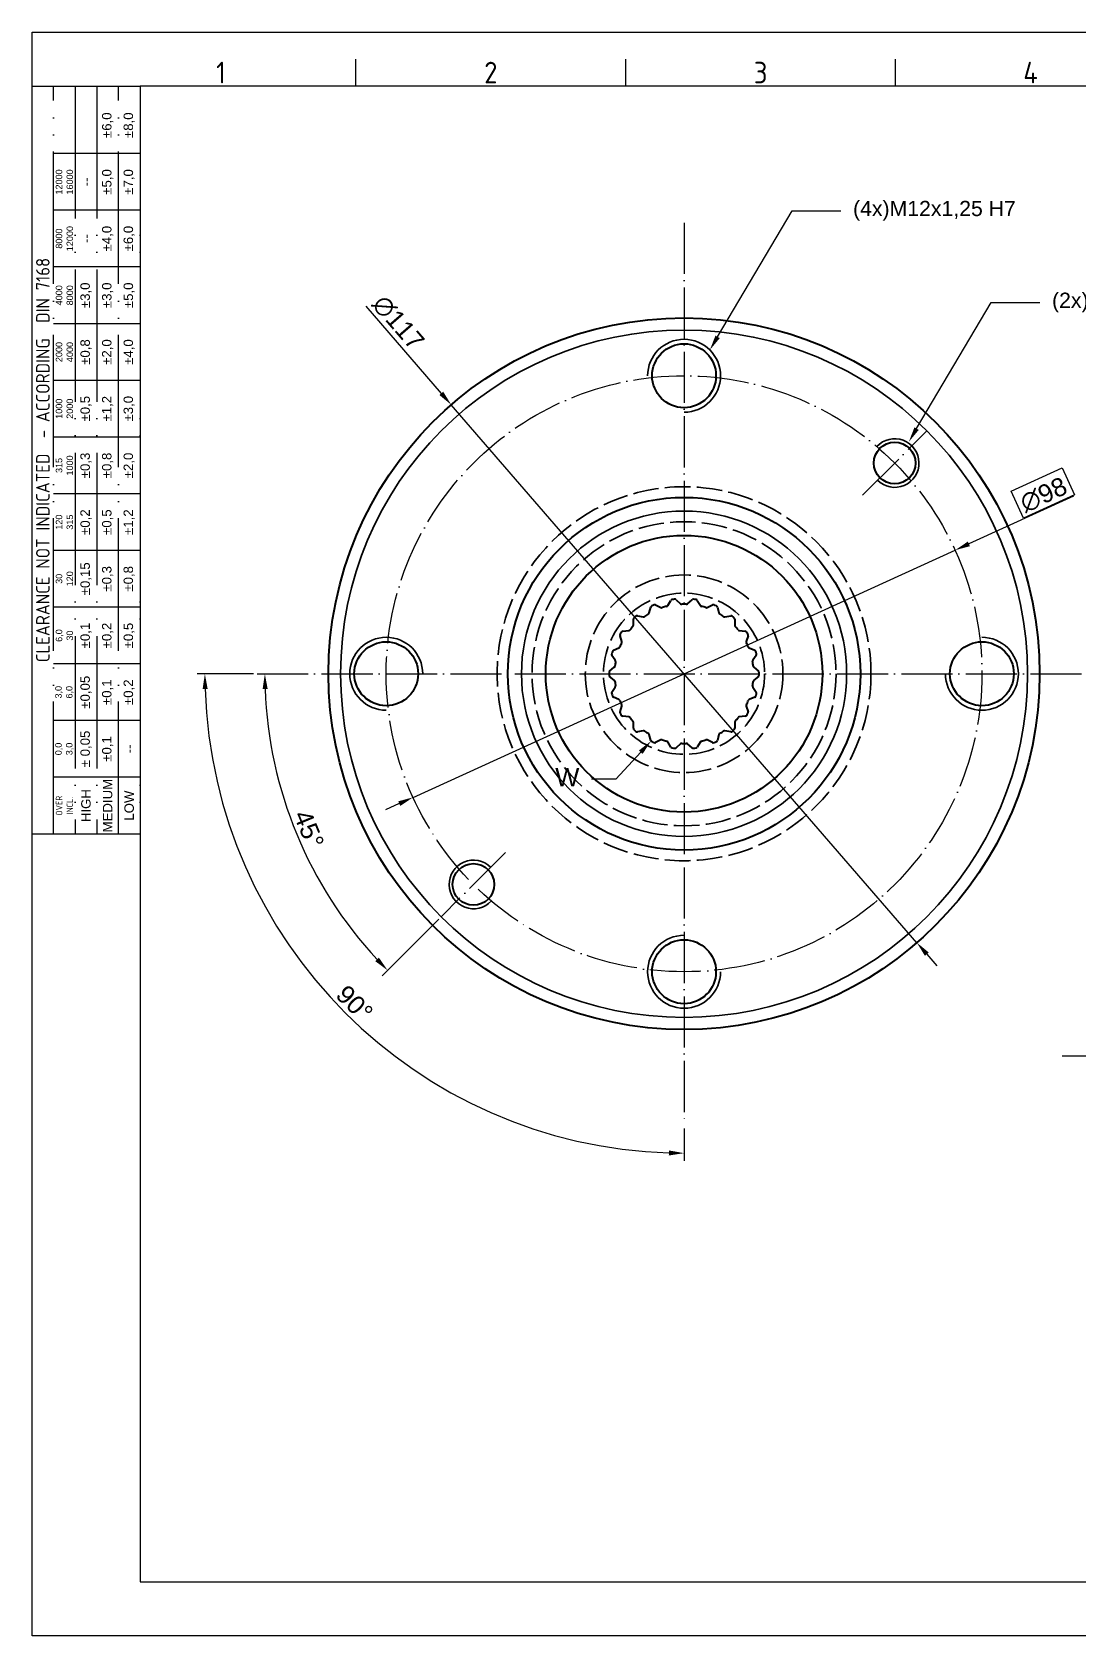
# Model space of a CAD drawing. Header units: millimetres. Extents: x 2626 to 2999, y 1108 to 1371.
# Drawn here: x 2625.9 to 2798.1, y 1107.7 to 1371.4 of the extents above; entities that cross this region are included whole.
import ezdxf
from ezdxf import colors
from ezdxf.entities.mleader import LeaderData, LeaderLine
from ezdxf.enums import TextEntityAlignment as Align
from ezdxf.math import Vec2, Vec3

# ---------------------------------------------------------------- set-up
doc = ezdxf.new("R2010")
doc.units = ezdxf.units.MM
for name, pattern in [('ACAD_ISO02W100', [15, 12, -3]), ('ACAD_ISO04W100', [30, 24, -3, 0, -3]), ('ACAD_ISO05W100', [33, 24, -3, 0, -3, 0, -3])]:
    doc.linetypes.add(name, pattern=pattern)
for name, color, linetype, lineweight in [('AM_0', 7, 'Continuous', 40), ('AM_4', 1, 'ACAD_ISO04W100', 25), ('AM_5', 3, 'Continuous', 25), ('AM_7', 4, 'Continuous', 35), ('AM_8', 40, 'ACAD_ISO02W100', 35), ('AM_BOR', 2, 'ACAD_ISO05W100', 35)]:
    doc.layers.add(name, color=color, linetype=linetype, lineweight=lineweight)
doc.styles.add('ACISOTS', font='isocp.shx', dxfattribs={"height": 1})
doc.styles.get("Standard").update_dxf_attribs({"font": 'arial.ttf'})
doc.dimstyles.new('ISO-25', dxfattribs={"dimtxt": 3, "dimasz": 2.5, "dimexe": 1.25, "dimexo": 0.625, "dimtad": 1, "dimtxsty": 'Standard', "dimcen": 2.5, "dimadec": 0, "dimazin": 0, "dimtfac": 1, "dimtmove": 0, "dimatfit": 3, "dimfxl": 1, "dimarcsym": 0})

# ---------------------------------------------------------------- blocks, each defined once
blk = doc.blocks.new('A3 ZTL')
for p, q in [((19.57, 280.82), (19.57, 9.78)), ((401.17, 280.82), (19.57, 280.82)), ((19.57, 9.78), (401.17, 9.78))]:
    blk.add_line(p, q)
at = {"layer": 'AM_BOR', "color": 135, "linetype": 'Continuous', "lineweight": 25}
for p, q in [((0, 0), (0, 290.61)), ((0, 290.61), (410.96, 290.61)), ((410.96, 0), (0, 0))]:
    blk.add_line(p, q, dxfattribs=at)
at = {"layer": 'AM_BOR', "color": 135, "lineweight": 25}
for p, q in [((58.71, 280.82), (58.71, 285.71)), ((107.63, 280.82), (107.63, 285.71)), ((156.56, 280.82), (156.56, 285.71)), ((3.91, 145.3), (3.91, 280.82)), ((7.83, 280.82), (7.83, 145.3)), ((11.74, 280.82), (11.74, 145.3)), ((15.66, 145.3), (15.66, 280.82)), ((19.57, 268.59), (3.91, 268.59)), ((19.57, 258.32), (3.91, 258.32)), ((19.57, 248.04), (3.91, 248.04)), ((19.57, 237.77), (3.91, 237.77)), ((19.57, 227.5), (3.91, 227.5)), ((19.57, 217.22), (3.91, 217.22)), ((19.57, 206.95), (3.91, 206.95)), ((19.57, 196.67), (3.91, 196.67)), ((19.57, 186.4), (3.91, 186.4)), ((19.57, 176.13), (3.91, 176.13)), ((19.57, 165.85), (3.91, 165.85)), ((19.57, 155.58), (3.91, 155.58))]:
    blk.add_line(p, q, dxfattribs=at)
blk.add_lwpolyline([(19.57, 145.3), (0, 145.3), (0, 280.82), (19.57, 280.82)], close=True, dxfattribs=at)
at = {"layer": 'AM_BOR', "color": 135, "lineweight": 25, "style": 'ACISOTS'}
for s, p in [('1', (34.25, 283.27)), ('2', (83.17, 283.27)), ('3', (132.09, 283.27)), ('4', (181.02, 283.27))]:
    blk.add_text(s, height=3.91, dxfattribs=at).set_placement(p, align=Align.MIDDLE)
at = {"layer": 'AM_BOR', "color": 135, "lineweight": 25, "attachment_point": 5, "rotation": 90}
for s, insert, char_height, width in [('±6,0', (13.7, 273.73), 1.712, 10.274), ('±8,0', (17.61, 273.73), 1.712, 10.274), ('12000\\P16000', (5.87, 263.45), 1.174, 10.274), ('±5,0', (13.7, 263.45), 1.712, 10.274), ('±7,0', (17.61, 263.45), 1.712, 10.274), ('--', (9.78, 263.45), 1.712, 10.274), ('8000\\P12000', (5.87, 253.18), 1.174, 10.274), ('--', (9.78, 253.18), 1.712, 10.274), ('±4,0', (13.7, 253.18), 1.712, 10.274), ('±6,0', (17.61, 253.18), 1.712, 10.274), ('{\\Fisocp.shx|c0;CLEARANCE NOT INDICATED  - ACCORDING  DIN 7168}', (1.96, 213.06), 2.4462, 135.5186), ('4000\\P8000', (5.87, 242.91), 1.174, 10.274), ('±3,0', (9.78, 242.91), 1.712, 10.274), ('±3,0', (13.7, 242.91), 1.712, 10.274), ('±5,0', (17.61, 242.91), 1.712, 10.274), ('2000\\P4000', (5.87, 232.63), 1.174, 10.274), ('±0,8', (9.78, 232.63), 1.712, 10.274), ('±2,0', (13.7, 232.63), 1.712, 10.274), ('±4,0', (17.61, 232.63), 1.712, 10.274), ('1000\\P2000', (5.87, 222.36), 1.174, 10.274), ('±0,5', (9.78, 222.36), 1.712, 10.274), ('±1,2', (13.7, 222.36), 1.712, 10.274), ('±3,0', (17.61, 222.36), 1.712, 10.274), ('315\\P1000', (5.87, 212.08), 1.174, 10.274), ('±0,3', (9.78, 212.08), 1.712, 10.274), ('±0,8', (13.7, 212.08), 1.712, 10.274), ('±2,0', (17.61, 212.08), 1.712, 10.274), ('±0,2', (9.78, 201.81), 1.712, 10.274), ('±0,5', (13.7, 201.81), 1.712, 10.274), ('±1,2', (17.61, 201.81), 1.712, 10.274), ('120\\P315', (5.87, 201.81), 1.174, 10.274), ('30\\P120', (5.87, 191.54), 1.174, 10.274), ('±0,15', (9.78, 191.54), 1.712, 10.274), ('±0,3', (13.7, 191.54), 1.712, 10.274), ('±0,8', (17.61, 191.54), 1.712, 10.274), ('±0,1', (9.78, 181.26), 1.712, 10.274), ('±0,2', (13.7, 181.26), 1.712, 10.274), ('±0,5', (17.61, 181.26), 1.712, 10.274), ('6,0\\P30', (5.87, 181.26), 1.174, 10.274), ('3,0\\P6,0', (5.87, 170.99), 1.174, 10.274), ('±0,05', (9.78, 170.99), 1.712, 10.274), ('±0,1', (13.7, 170.99), 1.712, 10.274), ('±0,2', (17.61, 170.99), 1.712, 10.274), ('± 0,05', (9.78, 160.71), 1.712, 10.274), ('\\pt4.69206;±0,1', (13.7, 160.71), 1.7123, 10.274), ('0,0\\P3,0', (5.87, 160.71), 1.174, 10.274), ('--', (17.61, 160.71), 1.712, 10.274), ('MEDIUM', (13.7, 150.44), 1.712, 10.274), ('{\\Fisocp.shx|c0;OVER\\PINCL.}', (5.87, 150.44), 1.1742, 10.274), ('HIGH', (9.78, 150.44), 1.712, 10.274), ('LOW', (17.61, 150.44), 1.712, 10.274)]:
    blk.add_mtext(s, dxfattribs=dict(at, insert=insert, char_height=char_height, width=width))
blk = doc.blocks.new('*D13')
at = {"layer": 'AM_5', "color": 0, "lineweight": -2}
for p, q in [((2680.8, 1326.35), (2693.23, 1312.01)), ((2771.47, 1221.68), (2694.87, 1310.12)), ((2773.11, 1219.79), (2774.74, 1217.9))]:
    blk.add_line(p, q, dxfattribs=at)
at = {"layer": 'AM_5', "color": 0}
for points in [[(2693.54, 1312.28), (2692.91, 1311.74), (2694.87, 1310.12)], [(2773.42, 1220.07), (2772.79, 1219.52), (2771.47, 1221.68)]]:
    blk.add_solid(points, dxfattribs=at)
at = {"layer": 'Defpoints', "color": 0}
for p in [(2694.87, 1310.12), (2771.47, 1221.68)]:
    blk.add_point(p, dxfattribs=at)
at = {"layer": 'AM_5', "color": 0, "insert": (2686.14, 1323.61), "char_height": 3, "attachment_point": 5, "rotation": 310.9002}
blk.add_mtext('∅117', dxfattribs=at)
blk = doc.blocks.new('*D25')
at = {"layer": 'AM_5', "color": 0, "lineweight": -2}
for p, q in [((2797.26, 1295.11), (2780.03, 1287.26)), ((2688.58, 1245.58), (2777.76, 1286.22)), ((2686.3, 1244.54), (2684.03, 1243.51))]:
    blk.add_line(p, q, dxfattribs=at)
at = {"layer": 'AM_5', "color": 0}
for points in [[(2779.86, 1287.64), (2780.2, 1286.88), (2777.76, 1286.22)], [(2686.13, 1244.92), (2686.48, 1244.17), (2688.58, 1245.58)]]:
    blk.add_solid(points, dxfattribs=at)
at = {"layer": 'Defpoints', "color": 0}
for p in [(2777.76, 1286.22), (2688.58, 1245.58)]:
    blk.add_point(p, dxfattribs=at)
at = {"layer": 'AM_5', "color": 0, "insert": (2792.32, 1295.32), "char_height": 3, "attachment_point": 5, "rotation": 24.5004}
blk.add_mtext('∅98', dxfattribs=at)
blk = doc.blocks.new('*D43')
at = {"layer": 'AM_5', "color": 0, "lineweight": -2}
blk.add_line((2692.8, 1225.54), (2683.52, 1216.25), dxfattribs=at)
blk.add_arc((2733.17, 1265.9), 68.97, 182.077, 222.923, dxfattribs=at)
at = {"layer": 'AM_5', "color": 0}
for points in [[(2663.83, 1263.39), (2664.66, 1263.41), (2664.2, 1265.9)], [(2682.96, 1219.22), (2682.36, 1218.64), (2684.4, 1217.13)]]:
    blk.add_solid(points, dxfattribs=at)
at = {"layer": 'Defpoints', "color": 0}
for p in [(2662.94, 1265.9), (2974.32, 1265.9), (2666.55, 1248.05), (2703.79, 1236.53), (2693.24, 1225.98)]:
    blk.add_point(p, dxfattribs=at)
at = {"layer": 'AM_5', "color": 0, "insert": (2671.44, 1240.33), "char_height": 3, "attachment_point": 5, "rotation": 292.5}
blk.add_mtext('45°', dxfattribs=at)
blk = doc.blocks.new('*D44')
at = {"layer": 'AM_5', "color": 0, "lineweight": -2}
for p, q in [((2662.31, 1265.9), (2653.08, 1265.9)), ((2733.17, 1191.14), (2733.17, 1185.82))]:
    blk.add_line(p, q, dxfattribs=at)
blk.add_arc((2733.17, 1265.9), 78.83, 181.8171, 268.1829, dxfattribs=at)
at = {"layer": 'AM_5', "color": 0}
for points in [[(2653.96, 1263.39), (2654.79, 1263.41), (2654.33, 1265.9)], [(2730.67, 1187.52), (2730.66, 1186.69), (2733.17, 1187.07)]]:
    blk.add_solid(points, dxfattribs=at)
at = {"layer": 'Defpoints', "color": 0}
for p in [(2733.17, 1340.04), (2662.94, 1265.9), (2974.32, 1265.9), (2664.9, 1226.48), (2733.17, 1191.76)]:
    blk.add_point(p, dxfattribs=at)
at = {"layer": 'AM_5', "color": 0, "insert": (2678.95, 1211.68), "char_height": 3, "attachment_point": 5, "rotation": 315}
blk.add_mtext('90°', dxfattribs=at)

msp = doc.modelspace()

# ---------------------------------------------------------------- linework, layer by layer
at = {"layer": 'AM_0'}
for p, q in [((2727.426, 1275.906), (2727.685, 1276.854)), ((2728.481, 1277.217), (2729.366, 1276.792)), ((2730.477, 1277.119), (2730.993, 1277.955)), ((2731.859, 1278.079), (2732.589, 1277.422)), ((2733.746, 1277.422), (2734.477, 1278.079)), ((2735.343, 1277.955), (2735.858, 1277.119)), ((2736.969, 1276.792), (2737.854, 1277.217)), ((2738.65, 1276.854), (2738.909, 1275.906)), ((2724.84, 1273.883), (2724.821, 1274.865)), ((2725.482, 1275.438), (2726.452, 1275.28)), ((2739.883, 1275.28), (2740.853, 1275.438)), ((2741.514, 1274.865), (2741.495, 1273.883)), ((2722.928, 1271.214), (2722.634, 1272.151)), ((2723.107, 1272.887), (2724.082, 1273.008)), ((2742.254, 1273.008), (2743.228, 1272.887)), ((2743.701, 1272.151), (2743.407, 1271.214)), ((2721.846, 1268.114), (2721.3, 1268.93)), ((2721.546, 1269.77), (2722.447, 1270.161)), ((2743.888, 1270.161), (2744.789, 1269.77)), ((2745.035, 1268.93), (2744.489, 1268.114)), ((2720.927, 1266.339), (2721.682, 1266.968)), ((2744.654, 1266.968), (2745.408, 1266.339)), ((2721.682, 1264.835), (2720.927, 1265.464)), ((2721.3, 1262.873), (2721.846, 1263.689)), ((2744.489, 1263.689), (2745.035, 1262.873)), ((2745.408, 1265.464), (2744.654, 1264.835)), ((2722.447, 1261.642), (2721.546, 1262.033)), ((2744.789, 1262.033), (2743.888, 1261.642)), ((2722.634, 1259.652), (2722.928, 1260.589)), ((2724.082, 1258.794), (2723.107, 1258.916)), ((2743.228, 1258.916), (2742.254, 1258.794)), ((2743.407, 1260.589), (2743.701, 1259.652)), ((2724.821, 1256.937), (2724.84, 1257.919)), ((2726.452, 1256.522), (2725.482, 1256.364)), ((2727.685, 1254.949), (2727.426, 1255.896)), ((2738.909, 1255.896), (2738.65, 1254.949)), ((2740.853, 1256.364), (2739.883, 1256.522)), ((2741.495, 1257.919), (2741.514, 1256.937)), ((2729.366, 1255.01), (2728.481, 1254.585)), ((2730.993, 1253.848), (2730.477, 1254.684)), ((2732.589, 1254.38), (2731.859, 1253.723)), ((2734.477, 1253.723), (2733.746, 1254.38)), ((2735.858, 1254.684), (2735.343, 1253.848)), ((2737.854, 1254.585), (2736.969, 1255.01))]:
    msp.add_line(p, q, dxfattribs=at)
for radius in [58.5, 29, 22.75]:
    msp.add_circle((2733.168, 1265.901), radius, dxfattribs=at)
at = {"layer": 'AM_0', "color": 1}
for centre, radius in [((2733.168, 1314.901), 5.25), ((2767.816, 1300.55), 3.425), ((2684.168, 1265.901), 5.25), ((2782.168, 1265.901), 5.25), ((2698.519, 1231.253), 3.425), ((2733.168, 1216.901), 5.25)]:
    msp.add_circle(centre, radius, dxfattribs=at)
at = {"layer": 'AM_0'}
for centre, radius, start, end in [((2727.974, 1276.775), 0.3, 115.5303, 164.71449), ((2733.168, 1265.901), 12.35, 113.56061, 115.5303), ((2728.351, 1276.947), 0.3, 64.37642, 113.56061), ((2729.496, 1277.063), 0.3, 244.37642, 288.20775), ((2733.168, 1265.901), 11.45, 104.51953, 108.20775), ((2730.222, 1277.276), 0.3, 284.51953, 328.35085), ((2731.248, 1277.797), 0.3, 99.16666, 148.35085), ((2733.168, 1265.901), 12.35, 97.19697, 99.16666), ((2731.658, 1277.856), 0.3, 48.01279, 97.19697), ((2732.789, 1277.645), 0.3, 228.01279, 271.84411), ((2733.168, 1265.901), 11.45, 88.15589, 91.84411), ((2733.546, 1277.645), 0.3, 268.15589, 311.98721), ((2734.677, 1277.856), 0.3, 82.80303, 131.98721), ((2733.168, 1265.901), 12.35, 80.83334, 82.80303), ((2735.087, 1277.797), 0.3, 31.64915, 80.83334), ((2736.113, 1277.276), 0.3, 211.64915, 255.48047), ((2733.168, 1265.901), 11.45, 71.79225, 75.48047), ((2736.839, 1277.063), 0.3, 251.79225, 295.62358), ((2737.984, 1276.947), 0.3, 66.43939, 115.62358), ((2733.168, 1265.901), 12.35, 64.4697, 66.43939), ((2738.361, 1276.775), 0.3, 15.28551, 64.4697), ((2724.54, 1273.878), 0.3, 317.2468, 1.07812), ((2725.121, 1274.871), 0.3, 131.89394, 181.07812), ((2733.168, 1265.901), 12.35, 129.92425, 131.89394), ((2725.434, 1275.142), 0.3, 80.74006, 129.92425), ((2726.5, 1275.576), 0.3, 260.74006, 304.57138), ((2733.168, 1265.901), 11.45, 120.88316, 124.57138), ((2727.136, 1275.985), 0.3, 300.88316, 344.71449), ((2739.199, 1275.985), 0.3, 195.28551, 239.11684), ((2733.168, 1265.901), 11.45, 55.42862, 59.11684), ((2739.835, 1275.576), 0.3, 235.42862, 279.25994), ((2740.901, 1275.142), 0.3, 50.07575, 99.25994), ((2733.168, 1265.901), 12.35, 48.10606, 50.07575), ((2741.214, 1274.871), 0.3, 358.92188, 48.10606), ((2741.795, 1273.878), 0.3, 178.92188, 222.7532), ((2722.92, 1272.241), 0.3, 148.25757, 197.44176), ((2733.168, 1265.901), 12.35, 146.28788, 148.25757), ((2723.144, 1272.589), 0.3, 97.1037, 146.28788), ((2722.642, 1271.124), 0.3, 333.61044, 17.44176), ((2724.044, 1273.306), 0.3, 277.1037, 320.93502), ((2733.168, 1265.901), 11.45, 137.2468, 140.93502), ((2733.168, 1265.901), 11.45, 39.06498, 42.7532), ((2742.291, 1273.306), 0.3, 219.06498, 262.8963), ((2743.191, 1272.589), 0.3, 33.71212, 82.8963), ((2743.693, 1271.124), 0.3, 162.55824, 206.38956), ((2733.168, 1265.901), 12.35, 31.74243, 33.71212), ((2743.415, 1272.241), 0.3, 342.55824, 31.74243), ((2721.549, 1269.097), 0.3, 164.62121, 213.80539), ((2733.168, 1265.901), 12.35, 162.65152, 164.62121), ((2721.666, 1269.494), 0.3, 113.46733, 162.65152), ((2722.328, 1270.436), 0.3, 293.46733, 337.29865), ((2733.168, 1265.901), 11.45, 153.61044, 157.29865), ((2733.168, 1265.901), 11.45, 22.70135, 26.38956), ((2744.007, 1270.436), 0.3, 202.70135, 246.53267), ((2744.669, 1269.494), 0.3, 17.34848, 66.53267), ((2733.168, 1265.901), 12.35, 15.37879, 17.34848), ((2744.786, 1269.097), 0.3, 326.19461, 15.37879), ((2733.168, 1265.901), 12.35, 179.01516, 180.98484), ((2721.119, 1266.108), 0.3, 129.83097, 179.01516), ((2721.489, 1267.198), 0.3, 309.83097, 353.66229), ((2733.168, 1265.901), 11.45, 169.97407, 173.66229), ((2721.597, 1267.947), 0.3, 349.97407, 33.80539), ((2744.738, 1267.947), 0.3, 146.19461, 190.02593), ((2733.168, 1265.901), 11.45, 6.33771, 10.02593), ((2744.846, 1267.198), 0.3, 186.33771, 230.16903), ((2745.216, 1266.108), 0.3, 0.98484, 50.16903), ((2733.168, 1265.901), 12.35, 359.01516, 0.98484), ((2721.119, 1265.694), 0.3, 180.98484, 230.16903), ((2721.489, 1264.604), 0.3, 6.33771, 50.16903), ((2733.168, 1265.901), 11.45, 186.33771, 190.02593), ((2721.597, 1263.856), 0.3, 326.19461, 10.02593), ((2744.738, 1263.856), 0.3, 169.97407, 213.80539), ((2733.168, 1265.901), 11.45, 349.97407, 353.66229), ((2744.846, 1264.604), 0.3, 129.83097, 173.66229), ((2745.216, 1265.694), 0.3, 309.83097, 359.01516), ((2721.549, 1262.706), 0.3, 146.19461, 195.37879), ((2733.168, 1265.901), 12.35, 195.37879, 197.34848), ((2721.666, 1262.308), 0.3, 197.34848, 246.53267), ((2722.328, 1261.367), 0.3, 22.70135, 66.53267), ((2733.168, 1265.901), 11.45, 202.70135, 206.38956), ((2722.642, 1260.679), 0.3, 342.55824, 26.38956), ((2743.693, 1260.679), 0.3, 153.61044, 197.44176), ((2733.168, 1265.901), 11.45, 333.61044, 337.29865), ((2744.007, 1261.367), 0.3, 113.46733, 157.29865), ((2744.669, 1262.308), 0.3, 293.46733, 342.65152), ((2733.168, 1265.901), 12.35, 342.65152, 344.62121), ((2744.786, 1262.706), 0.3, 344.62121, 33.80539), ((2722.92, 1259.562), 0.3, 162.55824, 211.74243), ((2733.168, 1265.901), 12.35, 211.74243, 213.71212), ((2723.144, 1259.213), 0.3, 213.71212, 262.8963), ((2724.044, 1258.496), 0.3, 39.06498, 82.8963), ((2733.168, 1265.901), 11.45, 219.06498, 222.7532), ((2724.54, 1257.925), 0.3, 358.92188, 42.7532), ((2741.795, 1257.925), 0.3, 137.2468, 181.07812), ((2733.168, 1265.901), 11.45, 317.2468, 320.93502), ((2742.291, 1258.496), 0.3, 97.1037, 140.93502), ((2743.191, 1259.213), 0.3, 277.1037, 326.28788), ((2733.168, 1265.901), 12.35, 326.28788, 328.25757), ((2743.415, 1259.562), 0.3, 328.25757, 17.44176), ((2725.121, 1256.931), 0.3, 178.92188, 228.10606), ((2733.168, 1265.901), 12.35, 228.10606, 230.07575), ((2725.434, 1256.66), 0.3, 230.07575, 279.25994), ((2726.5, 1256.226), 0.3, 55.42862, 99.25994), ((2733.168, 1265.901), 11.45, 235.42862, 239.11684), ((2727.136, 1255.817), 0.3, 15.28551, 59.11684), ((2739.199, 1255.817), 0.3, 120.88316, 164.71449), ((2733.168, 1265.901), 11.45, 300.88316, 304.57138), ((2739.835, 1256.226), 0.3, 80.74006, 124.57138), ((2740.901, 1256.66), 0.3, 260.74006, 309.92425), ((2733.168, 1265.901), 12.35, 309.92425, 311.89394), ((2741.214, 1256.931), 0.3, 311.89394, 1.07812), ((2727.974, 1255.028), 0.3, 195.28551, 244.4697), ((2733.168, 1265.901), 12.35, 244.4697, 246.43939), ((2728.351, 1254.856), 0.3, 246.43939, 295.62358), ((2729.496, 1254.74), 0.3, 71.79225, 115.62358), ((2733.168, 1265.901), 11.45, 251.79225, 255.48047), ((2730.222, 1254.527), 0.3, 31.64915, 75.48047), ((2731.248, 1254.005), 0.3, 211.64915, 260.83334), ((2733.168, 1265.901), 12.35, 260.83334, 262.80303), ((2731.658, 1253.946), 0.3, 262.80303, 311.98721), ((2732.789, 1254.157), 0.3, 88.15589, 131.98721), ((2733.168, 1265.901), 11.45, 268.15589, 271.84411), ((2733.546, 1254.157), 0.3, 48.01279, 91.84411), ((2734.677, 1253.946), 0.3, 228.01279, 277.19697), ((2733.168, 1265.901), 12.35, 277.19697, 279.16666), ((2735.087, 1254.005), 0.3, 279.16666, 328.35085), ((2736.113, 1254.527), 0.3, 104.51953, 148.35085), ((2733.168, 1265.901), 11.45, 284.51953, 288.20775), ((2736.839, 1254.74), 0.3, 64.37642, 108.20775), ((2737.984, 1254.856), 0.3, 244.37642, 293.56061), ((2733.168, 1265.901), 12.35, 293.56061, 295.5303), ((2738.361, 1255.028), 0.3, 295.5303, 344.71449)]:
    msp.add_arc(centre, radius, start, end, dxfattribs=at)
at = {"layer": 'AM_4', "color": 1, "ltscale": 0.35}
for p, q in [((2733.168, 1340.038), (2733.168, 1191.765)), ((2762.54, 1295.274), (2773.091, 1305.825)), ((2703.795, 1236.528), (2693.244, 1225.978))]:
    msp.add_line(p, q, dxfattribs=at)
at = {"layer": 'AM_4', "linetype": 'ACAD_ISO04W100', "ltscale": 0.35}
for p, q in [((2662.937, 1265.901), (2974.322, 1265.901)), ((2795.383, 1203.075), (2862.193, 1203.075))]:
    msp.add_line(p, q, dxfattribs=at)
at = {"layer": 'AM_4', "color": 1, "ltscale": 0.35}
msp.add_circle((2733.168, 1265.901), 49, dxfattribs=at)
at = {"layer": 'AM_5'}
msp.add_lwpolyline([(2786.983, 1295.911), (2795.378, 1299.755), (2797.413, 1295.309), (2789.019, 1291.465)], close=True, dxfattribs=at)
at = {"layer": 'AM_7'}
for radius in [56.5, 26.75]:
    msp.add_circle((2733.168, 1265.901), radius, dxfattribs=at)
for centre, radius, start, end in [((2733.168, 1314.901), 6, 270, 180), ((2767.816, 1300.55), 4, 225, 137.33925), ((2684.168, 1265.901), 6, 0, 270), ((2782.168, 1265.901), 6, 180, 90), ((2698.519, 1231.253), 4, 45, 317.33925), ((2733.168, 1216.901), 6, 90, 0)]:
    msp.add_arc(centre, radius, start, end, dxfattribs=at)
at = {"layer": 'AM_8', "ltscale": 0.35}
for radius in [30.75, 25, 16.25, 13.25]:
    msp.add_circle((2733.168, 1265.901), radius, dxfattribs=at)

# ---------------------------------------------------------------- block references
at = {"linetype": 'ByBlock', "lineweight": 0, "xscale": 0.9075000000000002, "yscale": 0.9075000000000002, "zscale": 0.9075000000000002}
msp.add_blockref('A3 ZTL', (2625.9, 1107.689), dxfattribs=at)

# ---------------------------------------------------------------- dimensions: what is measured, and where the dimension line sits
at = {"layer": 'AM_5'}
for base, line1, picture, middle in [((2664.896, 1226.485), ((2733.168, 1340.038), (2733.168, 1191.765)), '*D44', (2678.949, 1211.683)), ((2666.55, 1248.051), ((2703.795, 1236.528), (2693.244, 1225.978)), '*D43', (2671.437, 1240.332))]:
    dim = msp.add_angular_dim_2l(base=base, line1=line1, line2=((2662.937, 1265.901), (2974.322, 1265.901)), dimstyle='ISO-25', dxfattribs=at)
    dim.commit()
    dim.dimension.update_dxf_attribs({"geometry": picture, "text_midpoint": middle})
for p1, p2, picture, middle in [((2771.47, 1221.684), (2694.865, 1310.119), '*D13', (2684.449, 1322.143)), ((2688.58, 1245.581), (2777.756, 1286.222), '*D25', (2793.251, 1293.284))]:
    dim = msp.add_diameter_dim_2p(p1=p1, p2=p2, dimstyle='ISO-25', dxfattribs=at)
    dim.commit()
    dim.dimension.update_dxf_attribs({"geometry": picture, "text_midpoint": middle, "dimtype": 163})

# ---------------------------------------------------------------- leaders
ml = msp.add_multileader_mtext('Standard', dxfattribs=at)
ml.set_content('(4x)M12x1,25 H7', color=256)
ml.set_leader_properties()
ml.build(insert=Vec2(0, 0))
ml.multileader.update_dxf_attribs({"arrow_head_size": 2.5})
ctx = ml.context
ctx.base_point, ctx.char_height, ctx.arrow_head_size, ctx.plane_origin = Vec3(2758.964, 1342.04), 2.5, 2.5, Vec3(2737.41, 1319.144)
notes = []
notes.append((ctx, [(0, (1, 1, 0), (2750.964, 1342.04), (1, 0), 8, [(0, [(2737.41, 1319.144)], 0, [])])]))
ctx.mtext.insert, ctx.mtext.flow_direction = Vec3(2760.964, 1343.657), 5
ml = msp.add_multileader_mtext('Standard', dxfattribs=at)
ml.set_content('(2x)M8x1,25 H7', color=256)
ml.set_leader_properties()
ml.build(insert=Vec2(0, 0))
ml.multileader.update_dxf_attribs({"arrow_head_size": 2.5})
ctx = ml.context
ctx.base_point, ctx.char_height, ctx.arrow_head_size, ctx.plane_origin = Vec3(2791.704, 1326.948), 2.5, 2.5, Vec3(2770.15, 1304.053)
notes.append((ctx, [(0, (1, 1, 0), (2783.704, 1326.948), (1, 0), 8, [(0, [(2770.15, 1304.053)], 0, [])])]))
ctx.mtext.insert, ctx.mtext.flow_direction = Vec3(2793.704, 1328.566), 5
ml = msp.add_multileader_mtext('Standard', dxfattribs=at)
ml.set_content('W', color=256)
ml.set_leader_properties()
ml.build(insert=Vec2(0, 0))
ml.multileader.update_dxf_attribs({"arrow_head_size": 2.5})
ctx = ml.context
ctx.base_point, ctx.char_height, ctx.arrow_head_size, ctx.plane_origin = Vec3(2710.076, 1248.582), 3, 2.5, Vec3(2727.744, 1254.836)
ctx.text_align_type = 2
notes.append((ctx, [(0, (1, 1, 0), (2721.933, 1248.582), (-1, 0), 4, [(0, [(2727.744, 1254.836)], 0, [])])]))
ctx.mtext.insert, ctx.mtext.alignment, ctx.mtext.flow_direction = Vec3(2715.933, 1250.382), 3, 5
for ctx, leaders in notes:
    for number, flags, end, landing, length, lines in leaders:
        leader = LeaderData()
        leader.index, (leader.has_last_leader_line, leader.has_dogleg_vector, leader.attachment_direction) = number, flags
        leader.last_leader_point, leader.dogleg_vector, leader.dogleg_length = Vec3(end), Vec3(landing), length
        for number, points, colour, breaks in lines:
            line = LeaderLine()
            line.index, line.vertices, line.color, line.breaks = number, Vec3.list(points), colors.encode_raw_color(colour), breaks
            leader.lines.append(line)
        ctx.leaders.append(leader)

doc.saveas('drawing.dxf')
